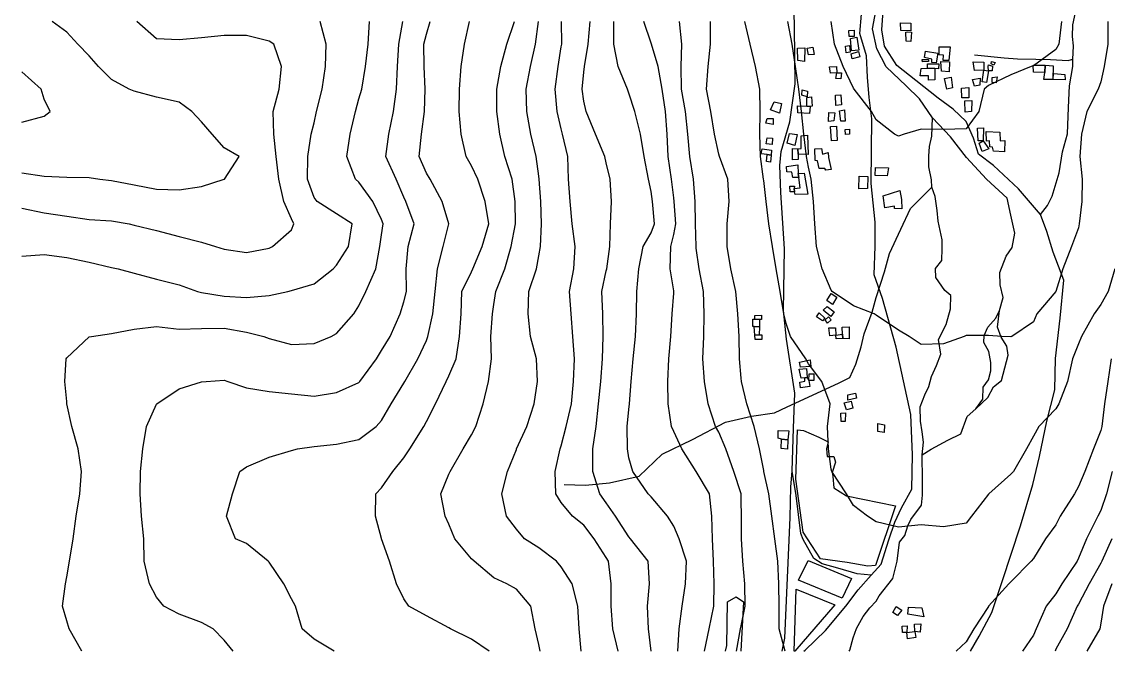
# Model space of a CAD drawing. Header units: metres. Extents: x 424700 to 426700, y 8434700 to 8436900.
# Drawn here: x 424700 to 425667, y 8434700 to 8435260 of the extents above; entities that cross this region are included whole.
import ezdxf

# ---------------------------------------------------------------- set-up
doc = ezdxf.new("R2010")
doc.units = ezdxf.units.M
for name, color, linetype in [('CATASTRO_BASE', 9, 'Continuous'), ('CAUCE_BASE', 5, 'Continuous'), ('CURVAS_100M', 32, 'Continuous'), ('CURVAS_20M', 8, 'Continuous')]:
    doc.layers.add(name, color=color, linetype=linetype)

msp = doc.modelspace()

# ---------------------------------------------------------------- linework, layer by layer
at = {"layer": 'CATASTRO_BASE'}
for points in [[(425376.45, 8434700), (425378.9, 8434711.77), (425383.44, 8434818.9), (425384.1, 8434846.19), (425385.37, 8434860.31), (425386.56, 8434898.55), (425387.59, 8434929.56), (425380.17, 8434977.62), (425377.66, 8435003.05), (425378.62, 8435058), (425375.3, 8435107.93), (425374.48, 8435131.88), (425375.56, 8435144.32), (425383.15, 8435170.7), (425388, 8435204.5), (425387.38, 8435254.72), (425386.74, 8435282.47)], [(425395.67, 8434700), (425397, 8434701.1), (425415.07, 8434718.42), (425433.13, 8434740.01), (425443.92, 8434754.71), (425455.47, 8434767.74), (425464.41, 8434777.42), (425471.26, 8434798.97), (425476.63, 8434814.95), (425482.57, 8434827.59), (425491.86, 8434844.14), (425492.52, 8434874.78), (425490.92, 8434910.6), (425477.85, 8434970.53), (425465.58, 8435013.75), (425458.23, 8435034.7), (425459.28, 8435060.33), (425459.21, 8435081.49), (425455.56, 8435116.01), (425455.85, 8435145.34), (425456.14, 8435173.56), (425453.84, 8435192.49), (425452.29, 8435210.68), (425451.4, 8435229.61), (425445.45, 8435249.46), (425448.53, 8435284.09)], [(425544.06, 8434700), (425551.58, 8434713.38), (425563.08, 8434734.38), (425572.12, 8434762.13), (425588.37, 8434811.64), (425599.56, 8434848.28), (425605.39, 8434873.26), (425611.82, 8434904.54), (425618.88, 8434932.59), (425619.49, 8434960.33), (425623.63, 8434996.21), (425627.15, 8435029.93), (425617.65, 8435054.92), (425611.98, 8435073.31), (425606.31, 8435088.49), (425586.68, 8435111.33), (425564.46, 8435131.87), (425550.97, 8435141.99), (425546.52, 8435156.4), (425540.08, 8435171.11), (425528.59, 8435182), (425515.25, 8435191.81), (425495.47, 8435207.75), (425478.46, 8435220.93), (425467.42, 8435238.26), (425464.97, 8435252.67), (425466.96, 8435278.27)], [(425606.31, 8435088.49), (425612.41, 8435096.35), (425616.7, 8435104.63), (425622.83, 8435125.48), (425625.9, 8435144.18), (425630.19, 8435160.12), (425631.11, 8435183.73), (425632.18, 8435202.74), (425634.94, 8435220.06), (425634.92, 8435226.4), (425635.56, 8435238.46), (425634.64, 8435246.74), (425634.94, 8435257.01), (425637.24, 8435268.04)], [(425490.94, 8435258.59), (425490.96, 8435251.82), (425482.03, 8435252.16), (425481.83, 8435258.85), (425490.94, 8435258.59)], [(425440.51, 8435252.23), (425440.62, 8435246.75), (425436.14, 8435246.74), (425435.75, 8435252.03), (425440.51, 8435252.23)], [(425491.47, 8435250.71), (425490.84, 8435242.26), (425486.78, 8435242.62), (425486.43, 8435250.55), (425487.6, 8435250.79), (425491.47, 8435250.71)], [(425436.35, 8435238.66), (425436.93, 8435232.72), (425433.38, 8435232.25), (425432.71, 8435238), (425436.35, 8435238.66)], [(425442.96, 8435246.01), (425444.67, 8435234.51), (425438.14, 8435233.93), (425437.26, 8435244.88), (425442.96, 8435246.01)], [(425396.48, 8435236.55), (425396.37, 8435224.43), (425390.53, 8435225.35), (425389.94, 8435236.48), (425396.48, 8435236.55)], [(425403.72, 8435237.36), (425404.86, 8435230.63), (425399.86, 8435230.52), (425398.72, 8435236.46), (425403.72, 8435237.36)], [(425444.49, 8435233.39), (425445.63, 8435228.66), (425438.81, 8435226.79), (425437.77, 8435231.43), (425444.49, 8435233.39)], [(425515.02, 8435231.98), (425513.37, 8435223.2), (425509.58, 8435223.75), (425509.67, 8435226.72), (425503.12, 8435228), (425503.99, 8435233.66), (425515.02, 8435231.98)], [(425526.03, 8435237.44), (425524.85, 8435225.28), (425519.8, 8435225.45), (425519.93, 8435230.14), (425516.24, 8435230.45), (425516.22, 8435237.46), (425526.03, 8435237.44)], [(425547.43, 8435230.51), (425573.8, 8435227.75), (425585.91, 8435226.83), (425602, 8435226.67), (425615.19, 8435226.21), (425630.82, 8435225.29), (425633.97, 8435226.21), (425634.92, 8435226.4)], [(425424.82, 8435219.92), (425424.93, 8435214.45), (425419.33, 8435214.15), (425418.56, 8435219.63), (425424.82, 8435219.92)], [(425506.49, 8435226.29), (425506.59, 8435224.43), (425501.22, 8435224.33), (425500.89, 8435226.32), (425506.49, 8435226.29)], [(425505.73, 8435222.41), (425515.75, 8435222.47), (425515.39, 8435218.03), (425512.26, 8435218.26), (425505.65, 8435218.47), (425505.73, 8435222.41)], [(425525.27, 8435224.12), (425524.97, 8435215.44), (425518.06, 8435216.02), (425517.71, 8435224.42), (425525.27, 8435224.12)], [(425555.7, 8435223.91), (425555.82, 8435216.94), (425547.41, 8435216.36), (425546.36, 8435224.16), (425555.7, 8435223.91)], [(425559.91, 8435221.41), (425563.56, 8435220.22), (425563.39, 8435216.22), (425560.02, 8435216.12), (425559.73, 8435220.2), (425559.91, 8435221.41)], [(425562.52, 8435224.39), (425565.79, 8435223.66), (425564.87, 8435221.24), (425562.25, 8435222.53), (425562.52, 8435224.39)], [(425610.26, 8435221.19), (425610.19, 8435214.78), (425600.1, 8435214.94), (425599.71, 8435221.34), (425610.26, 8435221.19)], [(425617.65, 8435220.56), (425617.31, 8435208.4), (425609.18, 8435208.47), (425610.19, 8435214.78), (425610.26, 8435221.19), (425617.65, 8435220.56)], [(425429.13, 8435214.37), (425428.5, 8435208.98), (425424.2, 8435209.53), (425424.93, 8435214.45), (425429.13, 8435214.37)], [(425505.65, 8435218.47), (425512.26, 8435218.26), (425512.2, 8435208.32), (425506.5, 8435207.93), (425506.67, 8435211.83), (425499.29, 8435211.81), (425500.12, 8435218.4), (425505.65, 8435218.47)], [(425526.85, 8435210.5), (425528.1, 8435201.04), (425522.87, 8435199.91), (425520.79, 8435209.37), (425526.85, 8435210.5)], [(425552.66, 8435209.79), (425552.4, 8435203.57), (425547.45, 8435202.44), (425545.75, 8435208.38), (425552.66, 8435209.79)], [(425560.02, 8435216.12), (425558.19, 8435205.72), (425554.26, 8435206.54), (425555.82, 8435216.94), (425560.02, 8435216.12)], [(425567.6, 8435210.76), (425566.87, 8435205.56), (425563.32, 8435205.92), (425563.31, 8435210.28), (425567.6, 8435210.76)], [(425628.04, 8435212.84), (425628.19, 8435208.2), (425617.31, 8435208.4), (425618.09, 8435213.79), (425628.04, 8435212.84)], [(425536.04, 8435200.78), (425542.48, 8435201.45), (425542.6, 8435192.17), (425536.25, 8435192.15), (425536.04, 8435200.78)], [(425399.02, 8435198.17), (425398.66, 8435193.11), (425394.08, 8435194.58), (425394.25, 8435199.37), (425399.02, 8435198.17)], [(425398.34, 8435192.6), (425402.63, 8435192.94), (425403.22, 8435184.82), (425401.28, 8435184.51), (425398.41, 8435184.85), (425398.34, 8435192.6)], [(425428.63, 8435194.87), (425429.12, 8435185.96), (425424.17, 8435185.3), (425423.96, 8435194.58), (425428.63, 8435194.87)], [(425375.82, 8435187.2), (425374.02, 8435178.61), (425366.21, 8435181.37), (425369.32, 8435188.52), (425375.82, 8435187.2)], [(425398.41, 8435184.85), (425401.28, 8435184.51), (425400.69, 8435178.2), (425390.46, 8435178.96), (425390.02, 8435184.99), (425398.41, 8435184.85)], [(425431.94, 8435181.61), (425432.44, 8435171.4), (425428.51, 8435171.39), (425427.36, 8435180.57), (425431.94, 8435181.61)], [(425545.13, 8435189.95), (425544.97, 8435180.01), (425539.37, 8435179.53), (425538.97, 8435189.65), (425545.13, 8435189.95)], [(425361.95, 8435169.66), (425363.25, 8435173.93), (425368.57, 8435173.67), (425368.31, 8435168.56), (425361.95, 8435169.66)], [(425423.35, 8435178.8), (425422.53, 8435171.74), (425417.77, 8435171.17), (425417.84, 8435179.06), (425423.35, 8435178.8)], [(425424.7, 8435167.01), (425425.29, 8435154.3), (425420.44, 8435154.01), (425419.37, 8435166.63), (425424.7, 8435167.01)], [(425436.38, 8435164.45), (425436.39, 8435159.9), (425432.84, 8435159.7), (425432.55, 8435164.07), (425436.38, 8435164.45)], [(425550.65, 8435153.86), (425550.25, 8435165.27), (425555.48, 8435165.57), (425555.32, 8435154.05), (425550.65, 8435153.86)], [(425570.16, 8435161.52), (425570.27, 8435153.82), (425574.47, 8435154.11), (425574.13, 8435144.27), (425564.32, 8435144.71), (425563.66, 8435148.32), (425561.04, 8435148.69), (425561.02, 8435153.98), (425558.22, 8435153.6), (425557.92, 8435162.23), (425570.16, 8435161.52)], [(425362.2, 8435151.41), (425363.07, 8435156.47), (425367.74, 8435156.34), (425367.57, 8435150.73), (425362.2, 8435151.41)], [(425389.84, 8435159.55), (425387.58, 8435149.89), (425381.04, 8435151.82), (425383.11, 8435160.42), (425389.84, 8435159.55)], [(425393.41, 8435147.02), (425393.33, 8435158.53), (425399.07, 8435158.97), (425399.68, 8435141.89), (425390.6, 8435142.05), (425390.37, 8435146.97), (425393.41, 8435147.02)], [(425555.32, 8435154.05), (425560.3, 8435146.92), (425554.33, 8435144.58), (425551.59, 8435152), (425555.32, 8435154.05)], [(425357.83, 8435142.3), (425358.66, 8435146.71), (425366.93, 8435145.71), (425366.52, 8435141.12), (425363.07, 8435141.66), (425357.83, 8435142.3)], [(425385.7, 8435147.05), (425390.37, 8435146.97), (425390.6, 8435142.05), (425390.59, 8435137.22), (425385.55, 8435137.02), (425385.7, 8435147.05)], [(425411.58, 8435147.2), (425412.44, 8435142.19), (425417.29, 8435143.69), (425417.59, 8435139.05), (425420.05, 8435128.38), (425415.19, 8435127.81), (425414.34, 8435129.48), (425409.3, 8435129.28), (425407.88, 8435136.24), (425405.92, 8435136.51), (425405.51, 8435146.81), (425411.58, 8435147.2)], [(425362.62, 8435135.63), (425363.07, 8435141.66), (425366.52, 8435141.12), (425366.07, 8435135.08), (425362.62, 8435135.63)], [(425385.87, 8435121.4), (425384.92, 8435126), (425380.53, 8435126.35), (425380.42, 8435131.18), (425390.37, 8435132.46), (425390.74, 8435124.9), (425391.17, 8435121.23), (425385.87, 8435121.4)], [(425392.39, 8435112.23), (425391.17, 8435121.23), (425390.74, 8435124.9), (425395.97, 8435125.1), (425399.3, 8435106.64), (425387.9, 8435106.33), (425387.31, 8435108.67), (425387.23, 8435111.52), (425392.39, 8435112.23)], [(425452.76, 8435122.35), (425452.23, 8435111.59), (425444.57, 8435111.19), (425444.82, 8435122.42), (425452.76, 8435122.35)], [(425470.95, 8435130.02), (425469.85, 8435122.68), (425459.11, 8435123.21), (425459.46, 8435130.26), (425470.95, 8435130.02)], [(425387.31, 8435108.67), (425383.69, 8435108.63), (425383.28, 8435113.64), (425387.27, 8435113.77), (425387.23, 8435111.52), (425387.31, 8435108.67)], [(425481.01, 8435109.81), (425482.71, 8435101.74), (425482.92, 8435093.48), (425476.29, 8435093.74), (425476.28, 8435095.97), (425467.88, 8435094.46), (425466.17, 8435105.13), (425481.01, 8435109.81)], [(425419.91, 8435018.06), (425425.06, 8435015.01), (425421.29, 8435008.46), (425416.24, 8435011.93), (425419.91, 8435018.06)], [(425416.58, 8435006.68), (425422.71, 8435001.97), (425419.69, 8434997.73), (425412.9, 8435003.33), (425416.58, 8435006.68)], [(425352.24, 8434998.74), (425357.98, 8434998.77), (425357.95, 8434995.1), (425356.38, 8434995.13), (425352.14, 8434995.33), (425352.24, 8434998.74)], [(425414.42, 8434996.23), (425412.32, 8434994), (425407.08, 8434997.51), (425409.41, 8435000.86), (425414.42, 8434996.23)], [(425417.68, 8434997.45), (425419.98, 8434994.63), (425416.76, 8434991.74), (425414.65, 8434994.61), (425417.68, 8434997.45)], [(425351.63, 8434988.9), (425350.46, 8434988.9), (425350.4, 8434995.21), (425352.14, 8434995.33), (425356.38, 8434995.13), (425356.21, 8434988.64), (425351.63, 8434988.9)], [(425352.03, 8434981.15), (425351.63, 8434988.9), (425356.21, 8434988.64), (425356.11, 8434981.46), (425352.03, 8434981.15)], [(425424.02, 8434987.54), (425424.22, 8434981.13), (425418.71, 8434980.56), (425417.94, 8434987.52), (425424.02, 8434987.54)], [(425429.86, 8434988.14), (425436.08, 8434988.49), (425436.11, 8434977.95), (425430.37, 8434978.11), (425429.99, 8434981.91), (425429.86, 8434988.14)], [(425356.11, 8434981.46), (425358.47, 8434981.45), (425358.39, 8434977.36), (425352.41, 8434977.16), (425352.03, 8434981.15), (425356.11, 8434981.46)], [(425429.99, 8434981.91), (425430.37, 8434978.11), (425424.56, 8434977.81), (425424.22, 8434981.13), (425429.99, 8434981.91)], [(425391.75, 8434957.18), (425401.32, 8434959.25), (425401.85, 8434953.36), (425392.79, 8434952.54), (425391.75, 8434957.18)], [(425398.17, 8434951.39), (425398.7, 8434943.36), (425396.51, 8434943.12), (425393.24, 8434942.92), (425391.63, 8434950.76), (425398.17, 8434951.39)], [(425398.7, 8434943.36), (425400.3, 8434940.93), (425401.16, 8434935.38), (425392.61, 8434934.2), (425392.18, 8434939.21), (425396.61, 8434940.15), (425396.51, 8434943.12), (425398.7, 8434943.36)], [(425400.52, 8434946.81), (425404.49, 8434946.73), (425404.5, 8434940.67), (425400.3, 8434940.93), (425400.52, 8434946.81)], [(425441.62, 8434929.43), (425442.57, 8434925.07), (425434.82, 8434923.38), (425434.81, 8434927.93), (425441.62, 8434929.43)], [(425437.91, 8434922.46), (425439.42, 8434916.34), (425433.54, 8434914.84), (425431.56, 8434920.86), (425437.91, 8434922.46)], [(425432.7, 8434912.14), (425432.35, 8434904.25), (425428.8, 8434904.24), (425428.69, 8434911.85), (425432.7, 8434912.14)], [(425467.49, 8434901.48), (425467.04, 8434894.7), (425461.62, 8434895.33), (425461.69, 8434902.48), (425467.49, 8434901.48)], [(425375.77, 8434888.59), (425372.92, 8434889.65), (425372.99, 8434896.48), (425382.24, 8434895.99), (425381.61, 8434887.96), (425375.77, 8434888.59)], [(425395.12, 8434805.95), (425388.58, 8434853.17), (425390.13, 8434896.81), (425395.55, 8434896.26), (425409.21, 8434890.36), (425417.25, 8434886.12), (425415.77, 8434880.17), (425416.36, 8434873.31), (425422.52, 8434873.32), (425424.03, 8434868.13), (425421.07, 8434859.02), (425421.64, 8434855.5), (425422.42, 8434845.48), (425433.65, 8434838.27), (425477.39, 8434829.3), (425459.42, 8434776.34), (425452.51, 8434775.76), (425434.38, 8434779.05), (425410.46, 8434782.14), (425395.12, 8434805.95)], [(425375.47, 8434880.38), (425375.77, 8434888.59), (425381.61, 8434887.96), (425381.17, 8434879.75), (425375.47, 8434880.38)], [(425455.47, 8434767.74), (425443.16, 8434769), (425425.95, 8434773.78), (425412.12, 8434777.82), (425404.63, 8434782.44), (425395.24, 8434799.49), (425392.98, 8434804.87), (425388.87, 8434838.46), (425385.37, 8434860.31)], [(425399.44, 8434780.62), (425438.16, 8434764.58), (425429.8, 8434747.29), (425391.09, 8434763.14), (425399.44, 8434780.62)], [(425388.94, 8434755.24), (425423.35, 8434741.23), (425387.63, 8434700), (425387.25, 8434700), (425388.94, 8434755.24)], [(425325.96, 8434700), (425327.15, 8434705.05), (425327.79, 8434743.85), (425335.43, 8434748.52), (425341.98, 8434743.89), (425339.74, 8434700)], [(425477.94, 8434739.9), (425482.81, 8434736.67), (425479.18, 8434731.83), (425474.78, 8434734.6), (425477.94, 8434739.9)], [(425500.64, 8434738.58), (425502.35, 8434730.51), (425488.33, 8434732.88), (425488.68, 8434739.1), (425500.64, 8434738.58)], [(425487.52, 8434722.76), (425487.26, 8434716.63), (425483.42, 8434716.81), (425483.32, 8434722.28), (425487.52, 8434722.76)], [(425494.54, 8434717.49), (425495.21, 8434712.2), (425488.02, 8434711.07), (425487.26, 8434716.63), (425494.54, 8434717.49)], [(425494.15, 8434724.17), (425499.66, 8434724.47), (425499.3, 8434716.95), (425494.54, 8434717.49), (425494.15, 8434724.17)]]:
    msp.add_lwpolyline(points, dxfattribs=at)
at = {"layer": 'CAUCE_BASE'}
for points in [[(425435.92, 8434700), (425436.68, 8434700.95), (425439.74, 8434711.99), (425442.5, 8434720.27), (425448.63, 8434731), (425454.31, 8434738.66), (425459.98, 8434744.49), (425462.74, 8434749.24), (425475, 8434764.72), (425478.68, 8434780.21), (425480.83, 8434796.91), (425485.42, 8434802.89), (425488.18, 8434811.48), (425490.94, 8434817.3), (425500.45, 8434830.03), (425501.37, 8434838.92), (425501.37, 8434852.1), (425501.06, 8434874.79), (425509.03, 8434879.69), (425523.75, 8434887.66), (425535.4, 8434893.49), (425540.92, 8434908.82), (425548.58, 8434915.56), (425559.31, 8434925.68), (425564.52, 8434935.19), (425571.58, 8434940.7), (425574.64, 8434952.05), (425577.4, 8434963.39), (425576.17, 8434971.36), (425571.27, 8434979.33), (425567.9, 8434988.22), (425569.74, 8435002.94), (425573.11, 8435014.59), (425570.35, 8435025.93), (425570.04, 8435036.97), (425575.56, 8435051.38), (425581.08, 8435059.05), (425583.53, 8435071.92), (425579.85, 8435087.87), (425576.48, 8435102.89), (425558.09, 8435119.75), (425540.3, 8435139.07), (425526.2, 8435157.46), (425510.26, 8435174.32), (425498.61, 8435191.19), (425486.65, 8435202.84), (425468.87, 8435219.7), (425460.59, 8435235.64), (425456.91, 8435253.42), (425459.67, 8435269.37)], [(425501.06, 8434874.79), (425502.29, 8434885.82), (425501.06, 8434895.02), (425499.53, 8434904.53), (425499.22, 8434917.4), (425503.21, 8434928.13), (425506.89, 8434935.49), (425509.34, 8434944.38), (425513.63, 8434954.19), (425517.62, 8434964.31), (425515.47, 8434977.19), (425522.21, 8434990.68), (425526.2, 8435004.47), (425526.51, 8435016.43), (425521.29, 8435020.72), (425513.02, 8435032.37), (425512.71, 8435040.34), (425518.54, 8435047.4), (425518.84, 8435058.13), (425518.84, 8435065.79), (425515.16, 8435082.65), (425514.24, 8435091.85), (425512.4, 8435104.42), (425509.64, 8435112.7), (425509.18, 8435119.14), (425506.89, 8435130.79), (425506.89, 8435140.29), (425507.65, 8435148.88), (425509.49, 8435158.07), (425510.26, 8435174.32)], [(425182.52, 8434848.42), (425201.52, 8434847.81), (425222.99, 8434849.65), (425249.35, 8434855.78), (425269.59, 8434875.4), (425296.57, 8434888.28), (425326, 8434903.61), (425349.3, 8434909.13), (425369.53, 8434912.19), (425380.88, 8434917.4), (425407.24, 8434929.67), (425427.17, 8434938.86), (425436.68, 8434943.46), (425441.89, 8434955.42), (425446.79, 8434970.75), (425449.25, 8434982.4), (425456.61, 8435001.71), (425459.98, 8435014.59), (425467.34, 8435037.59), (425471.93, 8435053.83), (425482.05, 8435075.3), (425490.64, 8435093.69), (425502.59, 8435105.65), (425509.64, 8435112.7)], [(425548.58, 8434915.56), (425554.87, 8434924.15), (425555.33, 8434934.73), (425560.08, 8434941.47), (425562.07, 8434949.29), (425562.07, 8434956.95), (425560.23, 8434966.61), (425555.94, 8434974.73), (425556.09, 8434980.87), (425559.47, 8434988.38), (425566.52, 8434996.12), (425569.74, 8435002.94)]]:
    msp.add_lwpolyline(points, dxfattribs=at)
at = {"layer": 'CURVAS_100M'}
for points, elevation in [([(424700, 8435125.42), (424720, 8435122.57), (424740, 8435121.76), (424760, 8435121.25), (424769.36, 8435120), (424780, 8435118.71), (424800, 8435114.81), (424820, 8435111.06), (424840, 8435110.45), (424860, 8435113.19), (424880, 8435119.83), (424880.39, 8435120), (424893.32, 8435140), (424880, 8435147.84), (424869.54, 8435160), (424860, 8435170.86), (424851.4, 8435180), (424840, 8435188.29), (424820, 8435192.92), (424800, 8435198), (424795.65, 8435200), (424780, 8435208.47), (424768.19, 8435220), (424760, 8435229.4), (424749.97, 8435240), (424740, 8435250.66), (424727.03, 8435260)], 3700), ([(424977.93, 8434700), (424960, 8434710.69), (424949.43, 8434720), (424943.41, 8434740), (424940, 8434746.56), (424933.23, 8434760), (424920, 8434779.2), (424919.33, 8434780), (424900, 8434795.7), (424890.07, 8434800), (424882.01, 8434820), (424887.45, 8434840), (424893.89, 8434860), (424900, 8434863.98), (424920, 8434872.52), (424940, 8434878.61), (424945.2, 8434880), (424960, 8434882.21), (424980, 8434884.08), (425000, 8434888.46), (425015.16, 8434900), (425020, 8434905.34), (425028.69, 8434920), (425040, 8434938.37), (425040.91, 8434940), (425052.21, 8434960), (425060, 8434976.26), (425061.39, 8434980), (425065.79, 8435000), (425067.7, 8435020), (425069.86, 8435040), (425074.81, 8435060), (425079.97, 8435080), (425073.9, 8435100), (425063.29, 8435120), (425060, 8435125.22), (425053.54, 8435140), (425055.47, 8435160), (425058.26, 8435180), (425059.01, 8435200), (425057.84, 8435220), (425057.79, 8435240), (425060, 8435248.86), (425063.42, 8435260)], 3600), ([(425259.78, 8434700), (425257.53, 8434720), (425256.79, 8434740), (425258.48, 8434760), (425257.22, 8434780), (425241.58, 8434800), (425240, 8434801.72), (425228.27, 8434820), (425220, 8434832.05), (425214.2, 8434840), (425207.88, 8434860), (425208.09, 8434880), (425210.92, 8434900), (425213.17, 8434920), (425215.05, 8434940), (425216.65, 8434960), (425217.22, 8434980), (425217.05, 8435000), (425216.06, 8435020), (425220, 8435038.47), (425220.33, 8435040), (425223.04, 8435060), (425223.88, 8435080), (425224.59, 8435100), (425223.32, 8435120), (425220, 8435134.34), (425218.75, 8435140), (425210.32, 8435160), (425202.13, 8435180), (425200, 8435189.1), (425198.44, 8435200), (425200, 8435215.04), (425200.62, 8435220), (425203.76, 8435240), (425205.66, 8435260)], 3500), ([(425672.3, 8435040), (425666.39, 8435020), (425660, 8435008.48), (425653.93, 8435000), (425642.64, 8434980), (425640, 8434973.49), (425634.84, 8434960), (425630.12, 8434940), (425622.47, 8434920), (425620, 8434915.64), (425604.83, 8434900), (425600, 8434891.28), (425593.78, 8434880), (425582.09, 8434860), (425580, 8434857.43), (425560.25, 8434840), (425560, 8434839.65), (425544.72, 8434820), (425540, 8434814.07), (425520, 8434810.78), (425500, 8434812.36), (425480, 8434810.46), (425460, 8434815.16), (425452.22, 8434820), (425440, 8434829.5), (425433.67, 8434840), (425420.58, 8434860), (425420, 8434862.03), (425417.58, 8434880), (425416.85, 8434900), (425419.16, 8434920), (425411.66, 8434940), (425400, 8434955.75), (425397.59, 8434960), (425383.96, 8434980), (425380, 8434991.39), (425377.79, 8435000), (425374.55, 8435020), (425371.01, 8435040), (425367.86, 8435060), (425364.62, 8435080), (425362.16, 8435100), (425360, 8435118.81), (425359.9, 8435120), (425357.13, 8435140), (425356.71, 8435160), (425356.93, 8435180), (425356.6, 8435200), (425352.78, 8435220), (425348.02, 8435240), (425343.26, 8435260)], 3400)]:
    msp.add_lwpolyline(points, dxfattribs=dict(at, elevation=elevation))
at = {"layer": 'CURVAS_20M'}
for points, elevation in [([(424700, 8435051.43), (424720, 8435052.94), (424740, 8435050.24), (424760, 8435046.17), (424780, 8435041.32), (424785.73, 8435040), (424800, 8435036.28), (424820, 8435031.07), (424840, 8435025.74), (424856.24, 8435020), (424860, 8435019.16), (424880, 8435015.75), (424900, 8435014.62), (424920, 8435016.31), (424936.61, 8435020), (424940, 8435020.88), (424960, 8435026.84), (424977.12, 8435040), (424980, 8435043.32), (424990.54, 8435060), (424993.98, 8435080), (424980, 8435088.97), (424962.84, 8435100), (424960, 8435103.46), (424954.07, 8435120), (424954.36, 8435140), (424957.58, 8435160), (424960, 8435170.05), (424962.15, 8435180), (424967.25, 8435200), (424970.1, 8435220), (424970.8, 8435240), (424965.51, 8435260)], 3660), ([(424700, 8435094.16), (424720, 8435089.93), (424740, 8435086.82), (424760, 8435084.13), (424780, 8435082.72), (424795.55, 8435080), (424800, 8435079.07), (424820, 8435074.07), (424840, 8435069.01), (424860, 8435063.69), (424872.43, 8435060), (424880, 8435057.59), (424900, 8435054.67), (424920, 8435058.58), (424923.06, 8435060), (424940, 8435074.9), (424942.17, 8435080), (424940, 8435084.52), (424933.02, 8435100), (424928.7, 8435120), (424926.28, 8435140), (424924.32, 8435160), (424923.77, 8435180), (424929.12, 8435200), (424931.15, 8435220), (424924.23, 8435240), (424920, 8435242.54), (424900, 8435247.69), (424880, 8435247.63), (424860, 8435245.43), (424840, 8435243.64), (424820, 8435244.53), (424802.53, 8435260)], 3680), ([(424753.42, 8434700), (424742.27, 8434720), (424740, 8434727.14), (424736.16, 8434740), (424738.89, 8434760), (424740, 8434766.05), (424742.43, 8434780), (424745.69, 8434800), (424748.51, 8434820), (424751.55, 8434840), (424753.13, 8434860), (424750.07, 8434880), (424744.65, 8434900), (424740.16, 8434920), (424740, 8434922.09), (424738.43, 8434940), (424739.47, 8434960), (424740, 8434960.94), (424760, 8434979.55), (424762.06, 8434980), (424780, 8434982.7), (424800, 8434986.6), (424820, 8434988.75), (424840, 8434986.57), (424860, 8434987.11), (424880, 8434987.34), (424900, 8434983.82), (424915.24, 8434980), (424920, 8434978.3), (424940, 8434972.84), (424960, 8434973.68), (424975.24, 8434980), (424980, 8434982.59), (424995.28, 8435000), (425000, 8435007.33), (425006, 8435020), (425014.96, 8435040), (425018.62, 8435060), (425020, 8435070.48), (425021.5, 8435080), (425020, 8435083.85), (425012.41, 8435100), (425000, 8435117.3), (424996.76, 8435120), (424989.16, 8435140), (424992.23, 8435160), (424996.99, 8435180), (425000, 8435191.23), (425002.42, 8435200), (425005.69, 8435220), (425008.08, 8435240), (425009.23, 8435260)], 3640), ([(424887.95, 8434700), (424880, 8434709.9), (424870.15, 8434720), (424860, 8434725.71), (424840, 8434733.01), (424826.34, 8434740), (424820, 8434748.01), (424813.52, 8434760), (424808.82, 8434780), (424808.49, 8434800), (424806.59, 8434820), (424805.32, 8434840), (424805.65, 8434860), (424807.6, 8434880), (424811, 8434900), (424820, 8434919.67), (424820.32, 8434920), (424840, 8434933.35), (424860, 8434939.65), (424864.04, 8434940), (424880, 8434941.19), (424883.27, 8434940), (424900, 8434934.4), (424920, 8434931.07), (424940, 8434929.09), (424960, 8434926.95), (424980, 8434930), (425000, 8434939.14), (425000.72, 8434940), (425015.64, 8434960), (425020, 8434967.36), (425027.61, 8434980), (425036.67, 8435000), (425040, 8435010.63), (425042.34, 8435020), (425041.89, 8435040), (425043.85, 8435060), (425049.17, 8435080), (425041.74, 8435100), (425040, 8435103.98), (425033.01, 8435120), (425024.01, 8435140), (425026.47, 8435160), (425030.59, 8435180), (425033.34, 8435200), (425034.37, 8435220), (425035.44, 8435240), (425038.96, 8435260)], 3620), ([(425115.86, 8434700), (425100, 8434710.71), (425081.28, 8434720), (425080, 8434720.72), (425060, 8434731.63), (425044.25, 8434740), (425040, 8434746.56), (425033.36, 8434760), (425027.25, 8434780), (425020.1, 8434800), (425020, 8434800.43), (425014.8, 8434820), (425014.96, 8434840), (425020, 8434845.2), (425030.23, 8434860), (425040, 8434872.04), (425045.22, 8434880), (425057.73, 8434900), (425060, 8434904.27), (425068.05, 8434920), (425077.53, 8434940), (425080, 8434944.96), (425086.59, 8434960), (425089.45, 8434980), (425090.93, 8435000), (425091.63, 8435020), (425100, 8435037.53), (425101.29, 8435040), (425109.61, 8435060), (425115.38, 8435080), (425112.15, 8435100), (425105.68, 8435120), (425100, 8435131.7), (425095.27, 8435140), (425090.92, 8435160), (425089.25, 8435180), (425089.28, 8435200), (425090.81, 8435220), (425093.84, 8435240), (425098.27, 8435260)], 3580), ([(425161.18, 8434700), (425160, 8434706.11), (425156.65, 8434720), (425152.88, 8434740), (425140, 8434755.37), (425131.38, 8434760), (425120, 8434765.23), (425102.32, 8434780), (425100, 8434782.08), (425085.27, 8434800), (425080, 8434813), (425076.66, 8434820), (425072.75, 8434840), (425080, 8434857.55), (425080.98, 8434860), (425092.75, 8434880), (425100, 8434892.56), (425103.95, 8434900), (425110.5, 8434920), (425115.26, 8434940), (425117.74, 8434960), (425117.35, 8434980), (425118.68, 8435000), (425120, 8435008.29), (425121.72, 8435020), (425129.64, 8435040), (425135.36, 8435060), (425139.15, 8435080), (425138.94, 8435100), (425136.18, 8435120), (425129.68, 8435140), (425125.28, 8435160), (425122.62, 8435180), (425122.56, 8435200), (425126.21, 8435220), (425131.61, 8435240), (425138.41, 8435260)], 3560), ([(425197.63, 8434700), (425195.75, 8434720), (425194.61, 8434740), (425189.74, 8434760), (425180, 8434775.11), (425175.79, 8434780), (425160, 8434791.93), (425147.33, 8434800), (425140, 8434808.48), (425131.18, 8434820), (425127.02, 8434840), (425132.24, 8434860), (425140, 8434879.57), (425140.17, 8434880), (425149.4, 8434900), (425155.8, 8434920), (425158.77, 8434940), (425157.87, 8434960), (425152.7, 8434980), (425150.53, 8435000), (425151.04, 8435020), (425157.78, 8435040), (425160, 8435051.68), (425161.49, 8435060), (425162.45, 8435080), (425161.71, 8435100), (425160.31, 8435120), (425160, 8435122.49), (425157.54, 8435140), (425152.76, 8435160), (425149.18, 8435180), (425148.72, 8435200), (425152.57, 8435220), (425157.16, 8435240), (425159.76, 8435260)], 3540), ([(425230.66, 8434700), (425225.79, 8434720), (425224.28, 8434740), (425224.47, 8434760), (425221.96, 8434780), (425220, 8434783.25), (425209.19, 8434800), (425200, 8434812.08), (425189.79, 8434820), (425180, 8434832.33), (425175.12, 8434840), (425174.54, 8434860), (425179.08, 8434880), (425180, 8434882.62), (425184.38, 8434900), (425188.95, 8434920), (425190.88, 8434940), (425191.61, 8434960), (425190.32, 8434980), (425188.85, 8435000), (425187.28, 8435020), (425190.99, 8435040), (425192.24, 8435060), (425189.53, 8435080), (425187.75, 8435100), (425186.39, 8435120), (425185.85, 8435140), (425181.04, 8435160), (425180, 8435164.66), (425176.44, 8435180), (425174.62, 8435200), (425177.31, 8435220), (425180, 8435237.69), (425180.34, 8435240), (425180.25, 8435260)], 3520), ([(425283.51, 8434700), (425284.92, 8434720), (425287.61, 8434740), (425290.48, 8434760), (425291.34, 8434780), (425284.91, 8434800), (425280, 8434811.2), (425274.38, 8434820), (425260, 8434837.24), (425257.34, 8434840), (425243.6, 8434860), (425240, 8434872.17), (425238.77, 8434880), (425238.48, 8434900), (425240, 8434915.03), (425240.57, 8434920), (425242.23, 8434940), (425243.76, 8434960), (425245.87, 8434980), (425247, 8435000), (425247.17, 8435020), (425248.81, 8435040), (425252.8, 8435060), (425260, 8435072.2), (425262.91, 8435080), (425261.23, 8435100), (425260, 8435108.74), (425257.52, 8435120), (425253.56, 8435140), (425250.55, 8435160), (425245.41, 8435180), (425240, 8435196.46), (425238.91, 8435200), (425230.57, 8435220), (425226.64, 8435240), (425226.77, 8435260)], 3480), ([(425307.47, 8434700), (425311.6, 8434720), (425315.54, 8434740), (425315.9, 8434760), (425315.32, 8434780), (425314.37, 8434800), (425313.89, 8434820), (425311.74, 8434840), (425300, 8434859.91), (425299.93, 8434860), (425287.09, 8434880), (425280, 8434895.38), (425278.09, 8434900), (425275.13, 8434920), (425274.7, 8434940), (425275.77, 8434960), (425277.29, 8434980), (425278.71, 8435000), (425280, 8435018.47), (425280.1, 8435020), (425280, 8435020.58), (425276.79, 8435040), (425277.47, 8435060), (425280, 8435070.54), (425281.75, 8435080), (425280.38, 8435100), (425280, 8435103.15), (425277.89, 8435120), (425275.05, 8435140), (425274.07, 8435160), (425272.8, 8435180), (425269.81, 8435200), (425266.23, 8435220), (425260.22, 8435240), (425260, 8435240.79), (425253.48, 8435260)], 3460), ([(425335.9, 8434700), (425339.48, 8434720), (425340, 8434722.61), (425343.61, 8434740), (425343.15, 8434760), (425341.37, 8434780), (425340.38, 8434800), (425340.41, 8434820), (425340, 8434834.18), (425339.83, 8434840), (425333.51, 8434860), (425326.22, 8434880), (425320, 8434894.73), (425317.25, 8434900), (425310.57, 8434920), (425307.41, 8434940), (425305.84, 8434960), (425306.76, 8434980), (425306.94, 8435000), (425306.42, 8435020), (425302.47, 8435040), (425300, 8435058.53), (425299.83, 8435060), (425299.44, 8435080), (425299.14, 8435100), (425297.7, 8435120), (425294.28, 8435140), (425292.41, 8435160), (425290.42, 8435180), (425286.85, 8435200), (425286.52, 8435220), (425287.12, 8435240), (425284.99, 8435260)], 3440), ([(425379.05, 8434700), (425373.63, 8434720), (425373.88, 8434740), (425373.56, 8434760), (425372.6, 8434780), (425369.93, 8434800), (425367.23, 8434820), (425364.59, 8434840), (425360.2, 8434860), (425360, 8434860.77), (425356.3, 8434880), (425351.4, 8434900), (425345.12, 8434920), (425340.31, 8434940), (425340, 8434942.89), (425338.52, 8434960), (425338.08, 8434980), (425337.05, 8435000), (425335.23, 8435020), (425330.77, 8435040), (425327.65, 8435060), (425327.62, 8435080), (425329.16, 8435100), (425328.1, 8435120), (425320.56, 8435140), (425320, 8435142.09), (425316.23, 8435160), (425313.02, 8435180), (425309.02, 8435200), (425310.65, 8435220), (425312.75, 8435240), (425312.69, 8435260)], 3420), ([(425666.19, 8435260), (425666.25, 8435240), (425662.96, 8435220), (425660, 8435206.56), (425657.68, 8435200), (425647.53, 8435180), (425642.76, 8435160), (425641.24, 8435140), (425643.2, 8435120), (425642.96, 8435100), (425640.79, 8435080), (425640, 8435076.47), (425633.96, 8435060), (425626.03, 8435040), (425620.02, 8435020), (425620, 8435019.98), (425602.88, 8435000), (425600, 8434993.04), (425580.66, 8434980), (425580, 8434979.6), (425571.95, 8434980), (425560, 8434980.81), (425540, 8434980.75), (425538.25, 8434980), (425520, 8434973.36), (425500, 8434972.83), (425489.55, 8434980), (425480, 8434985.71), (425460, 8434998.97), (425458.14, 8435000), (425440, 8435007.09), (425420.83, 8435020), (425420, 8435021.02), (425412.02, 8435040), (425407.07, 8435060), (425405.65, 8435080), (425404.43, 8435100), (425402.23, 8435120), (425400, 8435130.65), (425398.23, 8435140), (425395.78, 8435160), (425393.64, 8435180), (425391.17, 8435200), (425388.33, 8435220), (425385.32, 8435240), (425381.55, 8435260)], 3380), ([(425624.98, 8435260), (425622.47, 8435240), (425620, 8435235.16), (425600, 8435220.63), (425598.01, 8435220), (425580, 8435212.73), (425560, 8435203.17), (425556.12, 8435200), (425551.48, 8435180), (425540, 8435164.68), (425520, 8435163.93), (425500, 8435164.42), (425485.1, 8435160), (425480, 8435158.02), (425476.46, 8435160), (425460, 8435172.59), (425455.93, 8435180), (425440.62, 8435200), (425440, 8435200.7), (425430.77, 8435220), (425422.87, 8435240), (425420.16, 8435260)], 3360), ([(424700, 8435170.65), (424720, 8435175.9), (424725.28, 8435180), (424720, 8435190.88), (424717.17, 8435200), (424700, 8435215.39)], 3720), ([(425668.97, 8434960), (425666.29, 8434940), (425663.07, 8434920), (425660.77, 8434900), (425660, 8434896.31), (425653.38, 8434880), (425645.62, 8434860), (425640, 8434846.4), (425636.49, 8434840), (425623.87, 8434820), (425620, 8434812.56), (425610.72, 8434800), (425600, 8434782.62), (425597.95, 8434780), (425580, 8434761.74), (425578.1, 8434760), (425560.05, 8434740), (425560, 8434739.89), (425546.8, 8434720), (425540, 8434708.53), (425531.36, 8434700)], 3420), ([(425669.86, 8434860), (425665.05, 8434840), (425660, 8434825.14), (425657.38, 8434820), (425647.03, 8434800), (425640, 8434782.75), (425638.77, 8434780), (425625.36, 8434760), (425620, 8434751.15), (425611.16, 8434740), (425602.51, 8434720), (425600, 8434714.46), (425590.18, 8434700)], 3440), ([(425669.84, 8434800), (425660.71, 8434780), (425660, 8434778.28), (425649.55, 8434760), (425640, 8434741.96), (425638.78, 8434740), (425629.89, 8434720), (425620, 8434701.79), (425619.15, 8434700)], 3460), ([(425669.63, 8434760), (425662.15, 8434740), (425660, 8434725.12), (425659.11, 8434720), (425647.38, 8434700)], 3480)]:
    msp.add_lwpolyline(points, dxfattribs=dict(at, elevation=elevation))

doc.saveas('drawing.dxf')
